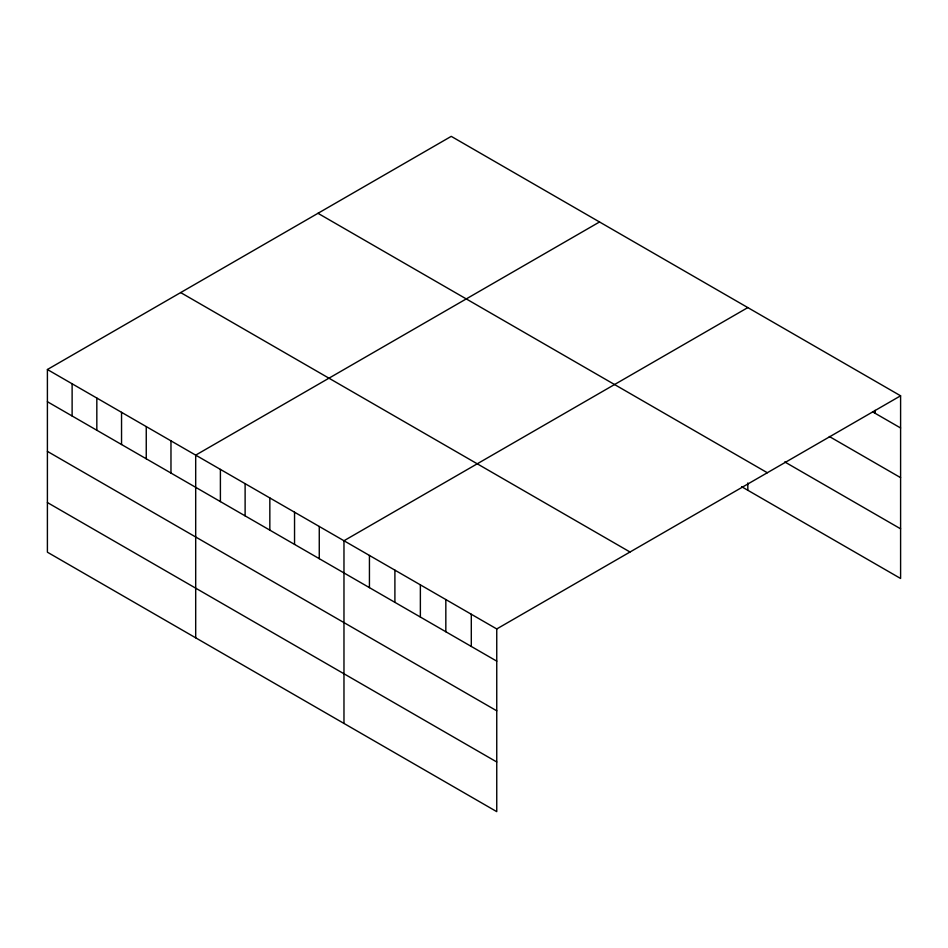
<?xml version="1.0" encoding="UTF-8"?>
<svg xmlns="http://www.w3.org/2000/svg" width="948" height="948" viewBox="0 0 948 948"><rect width="100%" height="100%" fill="white"/><g stroke="black" fill="none" stroke-linecap="round" stroke-linejoin="round"><path stroke-width="1.42" d="M47.4 369.519L496.752 628.951L496.752 811.642L47.4 552.198L47.4 369.519L451.248 136.358L900.6 395.802L900.6 578.481L741.644 486.703M599.527 221.974L195.691 455.135L195.691 637.814M747.818 307.59L343.97 540.751L343.97 723.431M496.752 628.951L900.6 395.802M872.587 411.823L900.6 427.986M829.299 436.483L900.6 477.65M784.743 461.925L900.6 528.818M317.971 213.3L767.335 472.744M180.665 292.577L630.029 552.009M47.4 401.715L496.752 661.147M47.4 451.378L496.752 710.81M47.4 502.547L496.752 761.979M875.134 410.366L875.134 413.292M747.818 482.97L747.818 490.27M471.298 614.257L471.298 646.441M445.833 599.551L445.833 631.747M420.367 584.845L420.367 617.041M394.901 570.151L394.901 602.336M369.436 555.445L369.436 587.641M319.263 526.472L319.263 558.668M294.544 512.204L294.544 544.401M269.836 497.937L269.836 530.133M245.117 483.67L245.117 515.866M220.398 469.402L220.398 501.599M170.972 440.867L170.972 473.052M146.253 426.6L146.253 458.785M121.545 412.333L121.545 444.517M96.826 398.053L96.826 430.25M72.119 383.786L72.119 415.982"/></g></svg>
